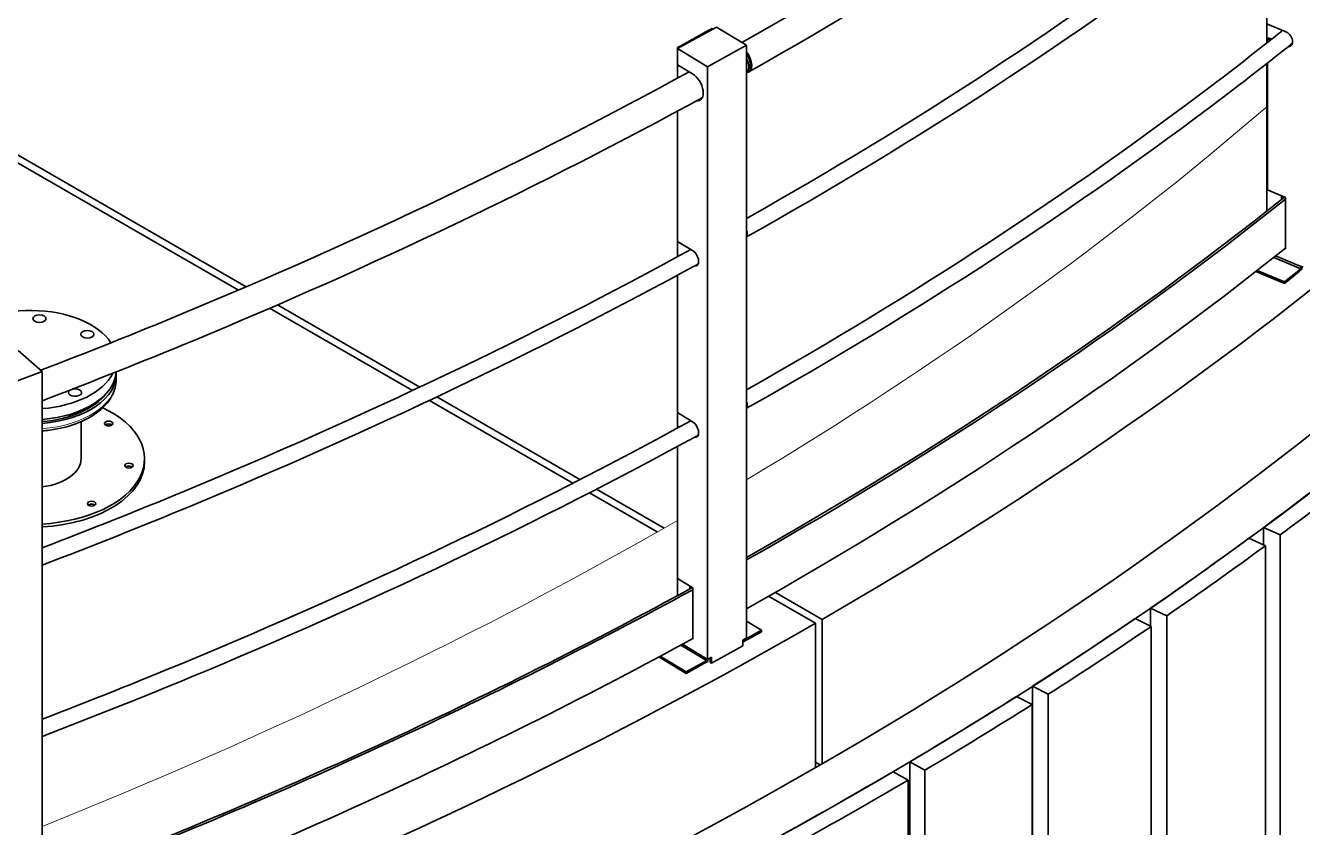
# Model space of a CAD drawing. Header units: millimetres. Extents: x 0 to 42050, y 0 to 29700.
# Drawn here: x 28313 to 29165, y 11149 to 11684 of the extents above; entities that cross this region are included whole.
import ezdxf

# ---------------------------------------------------------------- set-up
doc = ezdxf.new("R2010")
doc.units = ezdxf.units.MM
doc.header["$LTSCALE"] = 50
doc.layers.add('P_Cable Ducts (CD)', color=30, linetype='Continuous', lineweight=18, true_color=0xff7f00)
doc.layers.add('Visible', color=7, linetype='Continuous', lineweight=35)
doc.layers.add('Visible Narrow', color=7, linetype='Continuous', lineweight=18)

msp = doc.modelspace()

# ---------------------------------------------------------------- linework, layer by layer
at = {"layer": 'P_Cable Ducts (CD)'}
for start_param, end_param in [(5.517081, 5.694052), (5.319536, 5.496035)]:
    msp.add_ellipse((26536.67, 12634.94), major_axis=(3132, 0), ratio=0.57735, start_param=start_param, end_param=end_param, dxfattribs=at)
at = {"layer": 'Visible', "color": 9, "true_color": 0xc0c0c0}
for p, q in [((28454.5, 11507.76), (26656.55, 12545.81)), ((26661.07, 12548.42), (28459.7, 11509.99)), ((28570.59, 11440.74), (28475.38, 11495.7)), ((28480.56, 11497.94), (28575.58, 11443.08)), ((28677.67, 11378.91), (28581.94, 11434.19)), ((28586.92, 11436.54), (28682.46, 11381.37)), ((28693.54, 11374.98), (28738.56, 11348.98)), ((28734.01, 11346.39), (28688.76, 11372.51)), ((29138.64, 11337.69), (29138.64, 11349.43)), ((29138.64, 11349.43), (29149.66, 11344.44)), ((29139.79, 11337.17), (29128.77, 11342.16)), ((29149.66, 11344.44), (29149.66, 10343.42)), ((29139.79, 10336.15), (29139.79, 11337.17)), ((28839.57, 11285.44), (28808.29, 11303.5)), ((28812.83, 11306.1), (28844.1, 11288.05)), ((29063.23, 11283.57), (29063.23, 11295.66)), ((29063.23, 11295.66), (29073.92, 11290.44)), ((29073.92, 11290.44), (29073.92, 10289.42)), ((28839.57, 11189.09), (28839.57, 11285.44)), ((28844.1, 11288.05), (28844.1, 11191.7)), ((29063.6, 11283.38), (29052.9, 11288.6)), ((29063.6, 10282.36), (29063.6, 11283.38)), ((28984.48, 10242.47), (28984.48, 11243.5)), ((28984.48, 11243.5), (28994.84, 11238.06)), ((28984.08, 11231.22), (28973.72, 11236.66)), ((28984.08, 10230.2), (28984.08, 11231.22)), ((28994.84, 11238.06), (28994.84, 10237.04)), ((28842.69, 11190.89), (28839.57, 11192.68)), ((28902.5, 10192), (28902.5, 11193.02)), ((28902.5, 11193.02), (28912.51, 11187.37)), ((28912.51, 11187.37), (28912.51, 10186.35)), ((28901.33, 11180.77), (28891.32, 11186.42)), ((28901.33, 10179.74), (28901.33, 11180.77))]:
    msp.add_line(p, q, dxfattribs=at)
at = {"layer": 'Visible'}
for p, q in [((29140.69, 11773.32), (29140.69, 11672.7)), ((28747.45, 11669.03), (28773.45, 11683.4)), ((28768.02, 11681.02), (28770.62, 11682.46)), ((28771.16, 11682.14), (28770.62, 11682.46)), ((28773.45, 11683.4), (28793.64, 11671.23)), ((29141.15, 11685.37), (29153.02, 11680.47)), ((28768.02, 11681.02), (28750.11, 11671.12)), ((29141.15, 11675.57), (29141.85, 11676.14)), ((29143.24, 11674.71), (29141.15, 11675.57)), ((29141.15, 11673.06), (29141.15, 11675.57)), ((29141.85, 11676.14), (29143.94, 11675.27)), ((28747.45, 11669.03), (28767.64, 11656.85)), ((28747.45, 11658.25), (28747.45, 11669.03)), ((28750.11, 11671.12), (28747.51, 11669.68)), ((28748.04, 11669.36), (28747.51, 11669.68)), ((28747.51, 11669.68), (28747.51, 11669.06)), ((28793.64, 11671.23), (28767.64, 11656.85)), ((28793.64, 11275.72), (28793.64, 11671.23)), ((28747.45, 11658.25), (28757.54, 11652.16)), ((28747.51, 11658.21), (28747.51, 11649.24)), ((28767.64, 11261.34), (28767.64, 11656.85)), ((28795.6, 11656.24), (28795.47, 11655.92)), ((29140.69, 11659.01), (29140.69, 11560.54)), ((29141.15, 11574.66), (29141.15, 11659.37)), ((28795.05, 11655.14), (28795.12, 11655.17)), ((28747.45, 11540.35), (28747.45, 11627.23)), ((29141.15, 11574.66), (29153.19, 11569.68)), ((29150.45, 11568.28), (29150.45, 11570.82)), ((29151.14, 11570.53), (29151.14, 11568.83)), ((29153.19, 11569.68), (29153.19, 11535.39)), ((28747.45, 11540.35), (28757.54, 11534.26)), ((28747.51, 11540.31), (28747.51, 11530.58)), ((28747.45, 11530.55), (28748.31, 11531.03)), ((28747.45, 11530.03), (28747.45, 11530.55)), ((28747.9, 11530.27), (28747.45, 11530.55)), ((28748.31, 11531.03), (28748.78, 11530.75)), ((29145.34, 11529.6), (29163.46, 11522.12)), ((29161.97, 11524.25), (29146.6, 11530.6)), ((29153.19, 11535.39), (29152.82, 11535.54)), ((29133.39, 11520.21), (29152.52, 11512.31)), ((29134.21, 11520.85), (29152.52, 11513.29)), ((29152.52, 11513.29), (29162.06, 11520.99)), ((29152.52, 11512.31), (29162.06, 11520.01)), ((29161.97, 11524.25), (29164.9, 11523.04)), ((29162.06, 11520.99), (29163.46, 11522.12)), ((29162.06, 11520.01), (29164.16, 11521.7)), ((29163.46, 11523.64), (29163.46, 11522.12)), ((29164.16, 11523.35), (29164.16, 11521.7)), ((28747.45, 11426.04), (28747.45, 11517.79)), ((29152.52, 11513.29), (29152.52, 11512.31)), ((28307.61, 11467.56), (28323.56, 11453.44)), ((28323.56, 11453.44), (28293.4, 11442.09)), ((28323.56, 11057.93), (28323.56, 11453.44)), ((28372.94, 11451.52), (28372.94, 11447.93)), ((28747.45, 11426.04), (28757.54, 11419.95)), ((28747.51, 11426), (28747.51, 11416.28)), ((28349.6, 11420.04), (28349.6, 11395.35)), ((28747.45, 11416.24), (28748.31, 11416.72)), ((28747.9, 11415.97), (28747.45, 11416.24)), ((28747.45, 11415.72), (28747.45, 11416.24)), ((28748.31, 11416.72), (28748.78, 11416.44)), ((28747.45, 11315.32), (28747.45, 11403.48)), ((28391.94, 11393.39), (28391.94, 11395.35)), ((28747.45, 11315.32), (28757.68, 11309.15)), ((28747.51, 11315.29), (28747.51, 11303.92)), ((28755.81, 11308.44), (28755.81, 11310.28)), ((28756.67, 11309.76), (28756.67, 11308.91)), ((28757.68, 11309.15), (28757.68, 11274.86)), ((28803.56, 11280.82), (28791.72, 11274.27)), ((28793.64, 11286.8), (28803.56, 11280.82)), ((28803.56, 11280.82), (28803.56, 11279.84)), ((28757.68, 11274.86), (28757.37, 11275.05)), ((28793.64, 11275.72), (28791.04, 11274.28)), ((28791.04, 11270.36), (28791.04, 11274.28)), ((28791.04, 11273.9), (28791.72, 11274.27)), ((28791.04, 11272.92), (28791.72, 11273.29)), ((28791.72, 11273.29), (28803.56, 11279.84)), ((28749.72, 11270.88), (28766.87, 11260.53)), ((28765.15, 11262.84), (28750.83, 11271.48)), ((28770.24, 11258.86), (28791.04, 11270.36)), ((28735.13, 11263), (28753.29, 11252.05)), ((28735.99, 11263.46), (28753.29, 11253.03)), ((28753.29, 11253.03), (28765.14, 11259.58)), ((28753.29, 11252.05), (28765.14, 11258.6)), ((28765.14, 11259.58), (28766.87, 11260.53)), ((28765.14, 11258.6), (28767.74, 11260.03)), ((28765.15, 11262.84), (28767.64, 11261.34)), ((28766.87, 11261.8), (28766.87, 11260.53)), ((28770.24, 11262.78), (28767.64, 11261.34)), ((28767.74, 11261.4), (28767.74, 11260.03)), ((28769.41, 11262.32), (28769.41, 11259.36)), ((28770.24, 11258.86), (28769.41, 11259.36)), ((28770.24, 11262.78), (28770.24, 11258.86)), ((28753.29, 11253.03), (28753.29, 11252.05))]:
    msp.add_line(p, q, dxfattribs=at)
at = {"layer": 'Visible', "color": 9, "true_color": 0xc0c0c0}
for centre, major_axis, start_param, end_param in [((26536.67, 12521.29), (-3300, 0), 6.096202, 9.616876), ((26536.67, 12521.29), (3260, 0), 4.532673, 6.283185), ((26536.67, 12617.63), (3260, 0), 5.498769, 5.845871), ((26536.67, 12521.29), (3300, 0), 5.620717, 5.652187), ((26536.67, 12521.29), (-3314, 0), 2.479114, 2.510605), ((26536.67, 12521.29), (3300, 0), 5.584398, 5.615869), ((26536.67, 12521.29), (-3314, 0), 2.442795, 2.474286), ((26536.67, 12617.63), (3260, 0), 5.149703, 5.496806), ((26536.67, 12521.29), (3300, 0), 5.548079, 5.57955), ((26536.67, 12521.29), (-3314, 0), 2.406476, 2.437967), ((26536.67, 12521.29), (3300, 0), 5.51176, 5.543231), ((26536.67, 12521.29), (-3314, 0), 2.370157, 2.401648), ((26536.67, 12521.29), (3300, 0), 5.475441, 5.506912), ((26536.67, 12521.29), (-3314, 0), 2.333838, 2.365329)]:
    msp.add_ellipse(centre, major_axis=major_axis, ratio=0.57735, start_param=start_param, end_param=end_param, dxfattribs=at)
at = {"layer": 'Visible'}
for centre, major_axis, ratio, start_param, end_param in [((29154.84, 11676.24), (-3.77, 4.67), 0.664023, 6.182007, 6.280119), ((29153.02, 11675.57), (3.77, -4.67), 0.664023, 5.806209, 8.542551), ((28790.29, 11661.87), (4.73, -8.42), 0.569682, 6.071756, 8.125083), ((28790.29, 11661.87), (4.1, -7.29), 0.569682, 0.152867, 1.750155), ((28790.29, 11661.87), (4.02, -7.15), 0.569428, 0.41355, 1.736265), ((29153.72, 11676.13), (3.77, -4.67), 0.664023, 5.808281, 6.170343), ((29154.84, 11676.24), (-3.77, 4.67), 0.664023, 2.476212, 2.599888), ((29155.54, 11676.8), (3.77, -4.67), 0.664023, 5.619216, 5.780244), ((28788.28, 11660.74), (4.73, -8.42), 0.569174, 0.142232, 1.442431), ((28759.54, 11644.14), (-5.03, 9.1), 0.56469, 6.146246, 6.453076), ((28760.41, 11644.62), (-5.03, 9.1), 0.56469, 0.084418, 0.172238), ((28757.54, 11643.67), (5.03, -9.1), 0.56469, 5.891864, 8.649994), ((28758.41, 11644.15), (5.03, -9.1), 0.56469, 5.893183, 6.198767), ((28759.54, 11644.14), (-5.03, 9.1), 0.56469, 2.628554, 2.742523), ((28760.41, 11644.62), (5.03, -9.1), 0.56469, 5.771087, 5.920389), ((26536.67, 12661.72), (3227.8, 0), 0.57735, 5.486708, 5.657256), ((26536.67, 12661.72), (3229.8, 0), 0.57735, 5.486102, 5.65674), ((28790.29, 11547.56), (2.64, -4.69), 0.569682, 0.32603, 1.257789), ((28759.54, 11529.83), (-2.9, 5.25), 0.56469, 0.076266, 0.104169), ((28757.54, 11529.36), (2.9, -5.25), 0.56469, 5.808793, 8.649994), ((26536.67, 12629.06), (3229.8, 0), 0.57735, 5.486102, 5.65674), ((28758.41, 11529.84), (2.9, -5.25), 0.56469, 5.810623, 6.136509), ((28759.54, 11529.83), (-2.9, 5.25), 0.56469, 2.49396, 2.67757), ((28760.41, 11530.31), (2.9, -5.25), 0.56469, 5.636806, 5.72152), ((28315.94, 11461.32), (57, 0), 0.57735, 0.351139, 3.965508), ((28315.94, 11454.14), (57, 0), 0.57735, 4.846425, 6.255371), ((28315.94, 11451.52), (57, 0), 0.57735, 4.846425, 6.322893), ((28315.94, 11461.32), (57, 0), 0.57735, 4.846425, 6.007926), ((28315.94, 11451.52), (-55, 0), 0.57735, 1.709737, 2.720414), ((28345.5, 11439.48), (4.4, 0), 0.57735, 2.439793, 8.169401), ((28315.94, 11395.35), (76, 0), 0.57735, 4.812784, 7.168404), ((28345.5, 11423.15), (-4.3, 0), 0.57735, 4.290161, 5.087105), ((28345.5, 11424.79), (4.3, 0), 0.57735, 0.592085, 0.992062), ((28790.29, 11433.25), (2.64, -4.69), 0.569682, 0.32603, 1.257789), ((28345.5, 11424.79), (-4.3, 0), 0.57735, 0.061255, 0.544071), ((28345.5, 11423.15), (-4.3, 0), 0.57735, 5.344571, 5.948061), ((28367.95, 11416.85), (-2.8, 0), 0.57735, 3.79273, 5.632048), ((28759.54, 11415.52), (-2.9, 5.25), 0.56469, 0.076266, 0.104169), ((28757.54, 11415.05), (2.9, -5.25), 0.56469, 5.808793, 8.649994), ((28758.41, 11415.53), (2.9, -5.25), 0.56469, 5.810623, 6.136509), ((28759.54, 11415.52), (-2.9, 5.25), 0.56469, 2.49396, 2.67757), ((28760.41, 11416), (2.9, -5.25), 0.56469, 5.636806, 5.72152), ((28315.94, 11395.35), (33.66, 0), 0.57735, 4.940664, 6.283185), ((28315.94, 11393.39), (76, 0), 0.57735, 4.812784, 6.283185), ((28381.45, 11388.75), (-2.8, 0), 0.57735, 3.79273, 5.632048), ((28356.58, 11363.36), (-2.8, 0), 0.57735, 3.79273, 5.632048), ((26536.67, 12661.72), (3227.8, 0), 0.57735, 5.299062, 5.471123), ((26536.67, 12661.72), (3229.8, 0), 0.57735, 5.298651, 5.470653), ((26536.67, 12629.06), (3229.8, 0), 0.57735, 5.298651, 5.470653)]:
    msp.add_ellipse(centre, major_axis=major_axis, ratio=ratio, start_param=start_param, end_param=end_param, dxfattribs=at)
for centre, major_axis in [((28321.79, 11488.83), (4.4, 0)), ((28353.76, 11478.38), (4.4, 0)), ((28367.95, 11418.81), (-2.8, 0)), ((28381.45, 11390.71), (2.8, 0)), ((28356.58, 11365.32), (2.8, 0))]:
    msp.add_ellipse(centre, major_axis=major_axis, ratio=0.57735, dxfattribs=at)
for points, knots in [([(29149.1, 11913.47), (29133.73, 11901.18), (29118.1, 11889), (29007.16, 11804.75), (28902.9, 11736.55), (28790.54, 11673.1)], [4.9108127, 4.9108127, 4.9108127, 4.9108127, 4.9352992, 4.9352992, 5.081742, 5.081742, 5.081742, 5.081742]), ([(29161.1, 11898.32), (29145.62, 11885.95), (29129.88, 11873.69), (29016.68, 11787.71), (28910, 11718.1), (28795.02, 11653.45)], [4.9108497, 4.9108497, 4.9108497, 4.9108497, 4.9352992, 4.9352992, 5.083906, 5.083906, 5.083906, 5.083906]), ([(29150.79, 11795.03), (29135.7, 11782.98), (29120.37, 11771.04), (29009.86, 11687.12), (28905.78, 11619.01), (28793.64, 11555.62)], [4.9113374, 4.9113374, 4.9113374, 4.9113374, 4.9352992, 4.9352992, 5.0813093, 5.0813093, 5.0813093, 5.0813093]), ([(29157.79, 11786.85), (29142.54, 11774.67), (29127.05, 11762.6), (29014.46, 11677.1), (28908.19, 11607.72), (28793.64, 11543.27)], [4.9111865, 4.9111865, 4.9111865, 4.9111865, 4.9352992, 4.9352992, 5.0835967, 5.0835967, 5.0835967, 5.0835967]), ([(29150.79, 11680.72), (29135.7, 11668.67), (29120.37, 11656.73), (29009.86, 11572.81), (28905.78, 11504.7), (28793.64, 11441.31)], [4.9113374, 4.9113374, 4.9113374, 4.9113374, 4.9352992, 4.9352992, 5.0813093, 5.0813093, 5.0813093, 5.0813093]), ([(29157.79, 11672.54), (29142.54, 11660.36), (29127.05, 11648.29), (29014.46, 11562.79), (28908.19, 11493.41), (28793.64, 11428.96)], [4.9111865, 4.9111865, 4.9111865, 4.9111865, 4.9352992, 4.9352992, 5.0835967, 5.0835967, 5.0835967, 5.0835967]), ([(28795.47, 11655.92), (28795.32, 11655.57), (28795.12, 11655.22), (28794.85, 11654.85), (28794.8, 11654.8), (28794.76, 11654.74)], [0.3785703, 0.3785703, 0.3785703, 0.3785703, 0.5439904, 0.5439904, 0.5725134, 0.5725134, 0.5725134, 0.5725134]), ([(28755.32, 11653.5), (28649.07, 11595.3), (28535.91, 11541.27), (28385.84, 11479.06), (28354.41, 11466.51), (28322.6, 11454.29)], [4.3530308, 4.3530308, 4.3530308, 4.3530308, 4.4894788, 4.4894788, 4.5250563, 4.5250563, 4.5250563, 4.5250563]), ([(28764.14, 11636.31), (28657.38, 11577.84), (28543.74, 11523.6), (28391.15, 11460.34), (28357.57, 11446.97), (28323.56, 11433.97)], [4.3532265, 4.3532265, 4.3532265, 4.3532265, 4.4894788, 4.4894788, 4.5272683, 4.5272683, 4.5272683, 4.5272683]), ([(28756.44, 11534.93), (28650.32, 11476.84), (28537.33, 11422.92), (28387.26, 11360.7), (28355.6, 11348.07), (28323.56, 11335.76)], [4.3534316, 4.3534316, 4.3534316, 4.3534316, 4.4894788, 4.4894788, 4.5252697, 4.5252697, 4.5252697, 4.5252697]), ([(28761.47, 11525.42), (28655.03, 11467.16), (28541.74, 11413.1), (28390.04, 11350.21), (28357.01, 11337.04), (28323.56, 11324.24)], [4.3534868, 4.3534868, 4.3534868, 4.3534868, 4.4894788, 4.4894788, 4.5267013, 4.5267013, 4.5267013, 4.5267013]), ([(28372.94, 11447.93), (28372.94, 11444.41), (28372.06, 11440.89), (28368.62, 11434.14), (28365.99, 11430.92), (28359.13, 11425), (28354.79, 11422.34), (28344.95, 11417.98), (28339.43, 11416.29), (28330.33, 11414.53), (28326.97, 11414.08), (28323.56, 11413.8)], [1.841427, 1.841427, 1.841427, 1.841427, 2.12667, 2.12667, 2.43094, 2.43094, 2.757982, 2.757982, 3.088649, 3.088649, 3.274521, 3.274521, 3.274521, 3.274521]), ([(28756.44, 11420.62), (28650.32, 11362.53), (28537.33, 11308.61), (28387.26, 11246.4), (28355.6, 11233.76), (28323.56, 11221.46)], [4.3534316, 4.3534316, 4.3534316, 4.3534316, 4.4894788, 4.4894788, 4.5252697, 4.5252697, 4.5252697, 4.5252697]), ([(28761.47, 11411.11), (28655.03, 11352.85), (28541.74, 11298.79), (28390.04, 11235.9), (28357.01, 11222.74), (28323.56, 11209.93)], [4.3534868, 4.3534868, 4.3534868, 4.3534868, 4.4894788, 4.4894788, 4.5267013, 4.5267013, 4.5267013, 4.5267013])]:
    msp.add_open_spline(points, degree=3, knots=knots, dxfattribs=at)
at = {"layer": 'Visible Narrow'}
for p, q in [((28768.56, 11680.7), (28768.02, 11681.02)), ((28750.11, 11671.12), (28750.64, 11670.8)), ((29162.06, 11520.01), (29162.06, 11520.99)), ((28791.72, 11274.27), (28791.72, 11273.29)), ((28765.14, 11258.6), (28765.14, 11259.58))]:
    msp.add_line(p, q, dxfattribs=at)
for centre, major_axis, ratio, start_param, end_param in [((28790, 11661.71), (4.13, -7.35), 0.569428, 0.41355, 1.695754), ((28315.94, 11447.93), (57, 0), 0.57735, 4.846425, 6.283185)]:
    msp.add_ellipse(centre, major_axis=major_axis, ratio=ratio, start_param=start_param, end_param=end_param, dxfattribs=at)

doc.saveas('drawing.dxf')
